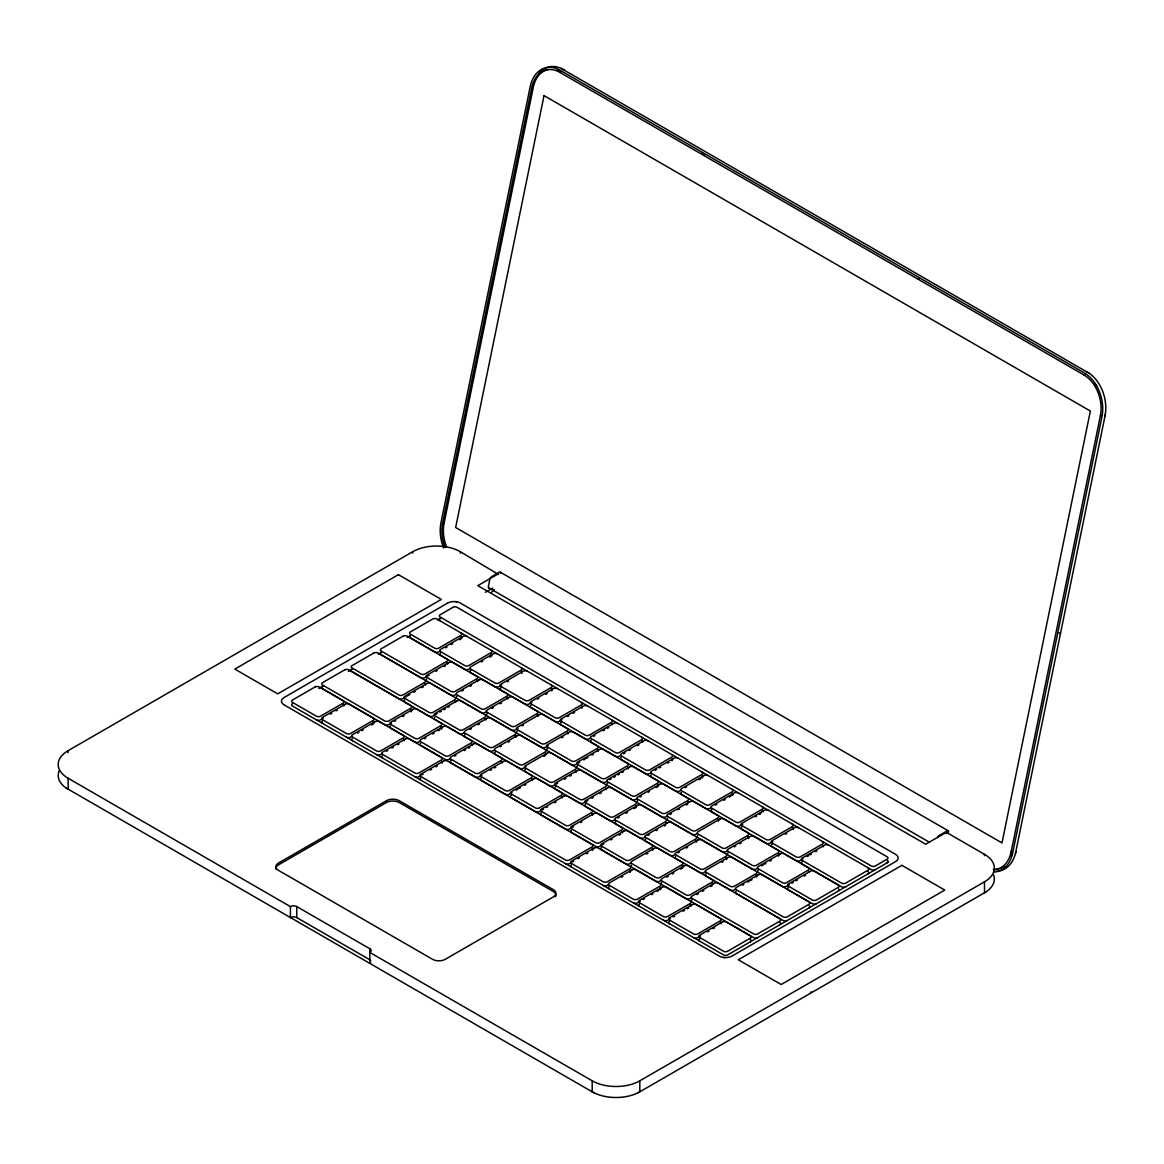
<?xml version="1.0" encoding="UTF-8"?>
<svg xmlns="http://www.w3.org/2000/svg" width="1164" height="1164" viewBox="0 0 1164 1164"><rect width="100%" height="100%" fill="white"/><g stroke="black" fill="none" stroke-linecap="round" stroke-linejoin="round"><path stroke-width="1.5" d="M445.026 547.138A31.443 22.232 75 0 1 442.582 523.494L531.773 87.591A31.443 22.232 75 0 1 559.768 72.314L561.295 71.906M446.554 546.731A31.443 22.232 75 0 1 444.11 523.087L533.316 87.184A31.443 22.232 75 0 1 548.2 69.462M994.027 869.799A31.443 22.232 75 0 0 1011.167 851.757L1100.358 415.868A31.443 22.232 75 0 0 1083.873 374.91L559.768 72.314M1105.334 414.151A34.163 24.168 75 0 1 1105.014 415.999L1015.445 853.518M1015.808 851.932L1015.823 851.815A33.683 23.818 75 0 1 997.082 871.21M494.351 589.479L491.106 592.796M985.835 892.002L639.865 1091.788A34.163 19.73 0 0 1 638.367 1092.603M284.118 697.498L283.609 697.803A8.992 5.194 0 0 0 284.045 704.846L284.263 704.977M447.369 603.243L447.674 603.068A9.094 5.253 0 0 1 459.707 602.676M886.953 862.946L887.172 862.815A2.881 1.659 0 0 0 887.477 860.72M68.269 789.338L68.065 778.221A33.698 19.453 0 0 1 68.065 750.707L412.711 551.736A33.698 19.453 0 0 1 460.362 551.736L498.468 574.419M284.685 697.163L447.296 603.287M498.468 573.736L477.822 585.652L925.7 844.235L946.347 832.318L984.468 854.318A33.698 19.453 0 0 1 984.468 881.832L984.526 892.803A33.683 19.453 0 0 0 993.445 874.644M292.761 703.507L292.542 703.638A2.881 1.659 0 0 0 292.28 705.922L723.557 954.931A2.881 1.659 0 0 0 727.616 954.931L886.808 863.019M318.805 688.462L323.563 685.727M348.385 671.395L352.445 669.053M378.285 654.139L381.326 652.378M407.167 637.45L410.208 635.704M437.577 619.903L440.618 618.142M485.373 592.301L492.648 588.096M323.316 718.232L320.478 719.861A2.881 1.659 0 0 1 316.404 719.861M330.387 714.143L331.813 713.328M336.061 710.869L337.473 710.055M440.065 651.025L438.668 651.825A2.881 1.659 0 0 1 434.608 651.825L410.47 637.887A2.881 1.659 0 0 1 410.295 635.66M445.637 647.795L447.034 646.995M451.225 644.58L452.621 643.765M459.591 639.734L460.988 638.934M426.286 676.851L424.933 677.652A2.881 1.659 0 0 1 420.859 677.652L381.239 654.765A2.881 1.659 0 0 1 381.239 652.422M427.654 676.066L429.021 675.28M435.845 671.337L437.213 670.551M444.037 666.608L445.405 665.823M404.257 697.833L402.904 698.618A2.881 1.659 0 0 1 398.83 698.618L352.066 671.613A2.881 1.659 0 0 1 352.066 669.271M405.625 697.047L406.978 696.261M408.346 695.475L409.713 694.69M413.787 692.333L415.155 691.547M421.965 687.618L423.318 686.833M351.906 736.376L350.495 737.19A2.881 1.659 0 0 1 346.421 737.19M357.566 733.102L358.992 732.287M361.815 730.657L363.241 729.828M371.738 724.925L373.149 724.11M470.183 668.412L468.786 669.213A2.881 1.659 0 0 1 464.727 669.213L440.69 655.347A2.881 1.659 0 0 1 440.516 653.106M481.343 661.967L482.74 661.167M489.724 657.136L491.121 656.336M391.555 722.99L388.776 724.59A2.881 1.659 0 0 1 384.717 724.59L322.515 688.681A2.881 1.659 0 0 1 322.515 686.338M394.32 721.389L395.702 720.589M402.628 716.588L404.024 715.787M456.419 694.253L455.051 695.039A2.881 1.659 0 0 1 450.992 695.039L426.955 681.158A2.881 1.659 0 0 1 426.621 679.048M461.875 691.096L463.243 690.31M470.067 686.367L471.435 685.581M434.39 715.22L433.023 716.006A2.881 1.659 0 0 1 428.963 716.006L404.927 702.139A2.881 1.659 0 0 1 404.592 700.015M435.743 714.434L437.111 713.648M439.832 712.077L441.2 711.291M443.921 709.72L445.274 708.934M447.995 707.363L449.362 706.577M382.039 753.777L380.613 754.592A2.881 1.659 0 0 1 376.554 754.592M386.288 751.318L387.699 750.504M391.948 748.045L393.374 747.23M397.622 744.771L399.034 743.956M501.713 684.999L498.919 686.615A2.881 1.659 0 0 1 494.86 686.615L470.823 672.734A2.881 1.659 0 0 1 470.823 670.391M507.286 681.784L508.683 680.969M420.291 741.192L418.909 741.992A2.881 1.659 0 0 1 414.835 741.992L390.813 728.111A2.881 1.659 0 0 1 390.478 726.001M424.453 738.791L425.835 737.991M432.761 733.989L434.143 733.189M438.304 730.788L439.686 729.988M486.537 711.641L485.184 712.426A2.881 1.659 0 0 1 481.11 712.426L457.088 698.56A2.881 1.659 0 0 1 456.914 696.319M492.008 708.498L493.376 707.697M500.2 703.769L501.553 702.969M464.509 732.622L463.156 733.407A2.881 1.659 0 0 1 459.096 733.407L435.06 719.527A2.881 1.659 0 0 1 434.725 717.417M469.965 729.479L471.318 728.693M478.128 724.75L479.495 723.964M531.832 702.387L529.038 704.002A2.881 1.659 0 0 1 524.979 704.002L500.957 690.136A2.881 1.659 0 0 1 500.957 687.779M537.419 699.171L538.816 698.371M545.785 694.341L547.182 693.526M420.262 775.85L418.851 776.664A2.881 1.659 0 0 1 414.791 776.664M421.688 775.02L423.099 774.206M430.185 770.117L431.597 769.302M435.845 766.843L437.271 766.028M450.41 758.579L449.028 759.379A2.881 1.659 0 0 1 444.968 759.379L420.932 745.498A2.881 1.659 0 0 1 420.757 743.272M454.571 756.178L455.953 755.378M464.276 750.576L465.658 749.776M468.423 748.176L469.82 747.375M518.038 728.257L515.303 729.828A2.881 1.659 0 0 1 511.243 729.828L487.207 715.947A2.881 1.659 0 0 1 487.207 713.605M522.127 725.885L523.494 725.099M494.642 750.009L493.274 750.795A2.881 1.659 0 0 1 489.215 750.795L465.178 736.914A2.881 1.659 0 0 1 465.003 734.688M500.084 746.866L501.451 746.08M508.261 742.152L509.614 741.366M561.965 719.788L559.171 721.404A2.881 1.659 0 0 1 555.112 721.404L531.075 707.523A2.881 1.659 0 0 1 531.075 705.18M567.537 716.558L568.934 715.758M573.125 713.343L574.521 712.543M481.925 775.18L479.161 776.766A2.881 1.659 0 0 1 475.087 776.766L451.065 762.9A2.881 1.659 0 0 1 451.065 760.558M490.248 770.379L491.63 769.579M494.394 767.978L495.777 767.178M548.157 745.644L545.436 747.215A2.881 1.659 0 0 1 541.362 747.215L517.34 733.349A2.881 1.659 0 0 1 517.34 730.992M561.819 737.758L563.172 736.972M526.128 766.61L523.407 768.182A2.881 1.659 0 0 1 519.348 768.182L495.311 754.316A2.881 1.659 0 0 1 495.311 751.973M543.821 756.396L545.188 755.611M590.686 737.991L589.304 738.791A2.881 1.659 0 0 1 585.23 738.791L561.208 724.91A2.881 1.659 0 0 1 561.208 722.568M593.48 736.376L594.877 735.575M603.243 730.73L604.64 729.93M607.433 728.315L608.83 727.515M512.058 792.568L509.279 794.168A2.881 1.659 0 0 1 505.22 794.168L481.183 780.287A2.881 1.659 0 0 1 481.183 777.945M516.205 790.167L517.602 789.367M518.984 788.566L520.366 787.766M524.528 785.365L525.91 784.565M579.657 762.245L575.554 764.617A2.881 1.659 0 0 1 571.495 764.617L547.458 750.736A2.881 1.659 0 0 1 547.458 748.394M583.746 759.888L585.114 759.103M586.481 758.302L587.849 757.517M591.938 755.16L593.305 754.374M557.614 783.226L553.54 785.584A2.881 1.659 0 0 1 549.466 785.584L525.444 771.703A2.881 1.659 0 0 1 525.444 769.36M564.424 779.298L565.791 778.512M569.865 776.155L571.233 775.37M620.819 755.378L619.423 756.178A2.881 1.659 0 0 1 615.363 756.178L591.327 742.312A2.881 1.659 0 0 1 591.152 740.071M623.613 753.763L625.01 752.963M629.186 750.547L630.582 749.747M637.566 745.717L638.963 744.902M543.573 809.155L539.412 811.555A2.881 1.659 0 0 1 535.353 811.555L511.316 797.689A2.881 1.659 0 0 1 511.316 795.332M546.338 807.554L547.72 806.754M554.646 802.767L556.043 801.967M607.055 781.219L605.687 782.004A2.881 1.659 0 0 1 601.628 782.004L577.591 768.138A2.881 1.659 0 0 1 577.591 765.781M609.776 779.647L611.144 778.847M613.879 777.276L615.247 776.49M617.968 774.918L619.335 774.118M622.071 772.547L623.424 771.761M587.747 800.614L583.659 802.971A2.881 1.659 0 0 1 579.599 802.971L555.563 789.105A2.881 1.659 0 0 1 555.563 786.748M591.821 798.257L593.189 797.471M599.998 793.542L601.352 792.757M650.952 772.765L649.556 773.58A2.881 1.659 0 0 1 645.482 773.58L621.46 759.699A2.881 1.659 0 0 1 621.125 757.589M655.128 770.35L656.525 769.549M659.319 767.934L660.716 767.134M667.685 763.104L669.082 762.304M570.927 828.157L569.531 828.957A2.881 1.659 0 0 1 565.471 828.957L541.435 815.076A2.881 1.659 0 0 1 541.435 812.734M572.31 827.357L573.692 826.556M580.618 822.555L582 821.755M637.174 798.606L635.806 799.406A2.881 1.659 0 0 1 631.746 799.406L607.71 785.525A2.881 1.659 0 0 1 607.71 783.183M639.909 797.034L641.277 796.249M648.101 792.306L649.468 791.52M656.292 787.577L657.645 786.791M615.145 819.587L613.792 820.373A2.881 1.659 0 0 1 609.718 820.373L585.696 806.492A2.881 1.659 0 0 1 585.696 804.149M617.866 818.016L619.233 817.23M626.043 813.301L627.396 812.516M634.205 808.573L635.573 807.787M681.071 790.167L679.674 790.967A2.881 1.659 0 0 1 675.615 790.967L651.578 777.101A2.881 1.659 0 0 1 651.243 774.977M685.261 787.752L686.658 786.937M699.215 779.691L700.612 778.891M570.898 862.815L569.487 863.63A2.881 1.659 0 0 1 565.413 863.63M572.31 862L573.736 861.171M577.984 858.726L579.396 857.897M586.481 853.809L587.893 852.994M601.046 845.544L599.664 846.344A2.881 1.659 0 0 1 595.604 846.344L571.568 832.478A2.881 1.659 0 0 1 571.568 830.121M602.428 844.744L603.825 843.944M610.751 839.942L612.133 839.142M619.059 835.141L620.441 834.355M667.307 816.008L665.939 816.793A2.881 1.659 0 0 1 661.88 816.793L637.843 802.913A2.881 1.659 0 0 1 637.668 800.687M670.028 814.422L671.395 813.636M678.219 809.693L679.587 808.907M686.411 804.964L687.779 804.179M645.278 836.974L643.91 837.76A2.881 1.659 0 0 1 639.851 837.76L615.814 823.894A2.881 1.659 0 0 1 615.814 821.537M647.999 835.403L649.352 834.617M656.161 830.689L657.529 829.903M664.338 825.974L665.692 825.189M711.204 807.554L709.807 808.369A2.881 1.659 0 0 1 705.733 808.369L681.711 794.488A2.881 1.659 0 0 1 681.537 792.248M715.38 805.139L716.777 804.339M723.761 800.308L725.157 799.508M729.333 797.093L730.73 796.278M631.179 862.946L629.797 863.746A2.881 1.659 0 0 1 625.723 863.746L601.701 849.866A2.881 1.659 0 0 1 601.526 847.625M646.413 854.143L647.795 853.343M608.685 884.625L607.273 885.44A2.881 1.659 0 0 1 603.199 885.44M621.431 877.263L622.856 876.448M697.425 833.395L696.072 834.181A2.881 1.659 0 0 1 691.998 834.181L667.976 820.314A2.881 1.659 0 0 1 667.627 818.205M675.396 854.376L674.043 855.162A2.881 1.659 0 0 1 669.969 855.162L645.947 841.281A2.881 1.659 0 0 1 645.773 839.04M678.117 852.805L679.485 852.004M686.294 848.076L687.648 847.29M742.719 824.141L739.926 825.756A2.881 1.659 0 0 1 735.866 825.756L711.83 811.89A2.881 1.659 0 0 1 711.83 809.533M755.276 816.895L756.673 816.095M759.466 814.48L760.863 813.68M661.298 880.333L659.915 881.133A2.881 1.659 0 0 1 655.856 881.133L631.819 867.253A2.881 1.659 0 0 1 631.485 865.143M666.841 877.132L668.223 876.332M672.385 873.931L673.767 873.131M680.693 869.13L682.089 868.329M640.229 901.198L637.392 902.842A2.881 1.659 0 0 1 633.332 902.842M643.066 899.568L644.478 898.754M651.564 894.665L652.975 893.836M657.224 891.391L658.649 890.576M727.558 850.797L726.191 851.582A2.881 1.659 0 0 1 722.131 851.582L698.094 837.702A2.881 1.659 0 0 1 697.76 835.592M734.382 846.854L735.75 846.068M739.838 843.696L741.206 842.911M705.529 871.763L704.162 872.549A2.881 1.659 0 0 1 700.102 872.549L676.066 858.668A2.881 1.659 0 0 1 675.731 856.559M721.869 862.335L723.222 861.549M772.852 841.543L770.059 843.158A2.881 1.659 0 0 1 765.999 843.158L741.963 829.277A2.881 1.659 0 0 1 741.963 826.935M785.409 834.297L786.806 833.482M691.431 897.72L690.048 898.521A2.881 1.659 0 0 1 685.974 898.521L661.952 884.655A2.881 1.659 0 0 1 661.778 882.414M696.974 894.534L698.356 893.734M702.518 891.333L703.9 890.533M710.826 886.531L712.208 885.731M670.362 918.6L667.525 920.229A2.881 1.659 0 0 1 663.451 920.229M673.185 916.956L674.611 916.141M683.108 911.237L684.519 910.423M687.357 908.778L688.768 907.964M757.677 868.184L756.324 868.97A2.881 1.659 0 0 1 752.25 868.97L728.228 855.104A2.881 1.659 0 0 1 728.053 852.863M761.78 865.827L763.148 865.027M764.515 864.241L765.868 863.455M769.971 861.098L771.339 860.298M735.648 889.151L734.295 889.936A2.881 1.659 0 0 1 730.235 889.936L706.199 876.07A2.881 1.659 0 0 1 706.024 873.829M742.457 885.222L743.825 884.436M747.899 882.079L749.267 881.294M750.635 880.508L751.988 879.722M802.971 858.93L800.177 860.545A2.881 1.659 0 0 1 796.118 860.545L772.081 846.664A2.881 1.659 0 0 1 772.081 844.322M807.161 856.515L808.558 855.715M809.955 854.9L811.352 854.1M815.528 851.684L816.924 850.884M700.481 935.987L697.643 937.631A2.881 1.659 0 0 1 693.584 937.631M707.567 931.898L708.978 931.084M713.226 928.625L714.652 927.81M789.177 884.786L786.442 886.371A2.881 1.659 0 0 1 782.383 886.371L758.346 872.491A2.881 1.659 0 0 1 758.346 870.148M791.898 883.214L793.266 882.428M796.001 880.842L797.369 880.057M804.193 876.128L805.561 875.328M68.065 778.221L290.418 906.596A4.496 2.59 0 0 1 296.776 906.596L369.832 948.762A4.496 2.59 0 0 1 369.832 952.443L592.185 1080.803A33.698 19.453 0 0 0 639.822 1080.803L984.468 881.832M531.773 87.591L533.316 87.184M917.974 279.113L919.211 278.778M442.582 523.494L444.11 523.087M1083.873 374.91L1085.415 374.488M1100.358 415.868L1101.508 415.548M1011.167 851.757L1012.316 851.451M810.479 992.252L812.152 992.325M724.721 957.594L723.921 957.536M455.779 601.657L456.55 601.773M720.458 956.692L720.676 956.779A9.123 5.267 0 0 0 731.923 956.11L896.062 861.331A8.992 5.194 0 0 0 895.553 854.332L460.522 603.17M719.978 956.488L284.642 705.195M561.179 68.414L1089.373 373.368M594.309 1092.938L591.559 1091.454M66.246 788.072L592.272 1091.861A33.698 19.453 0 0 0 639.822 1091.817L639.822 1080.803M564.002 69.913L563.303 69.505A33.683 23.818 75 0 0 538.379 74.03M1086.609 371.636L1087.438 372.116A33.698 23.818 75 0 1 1105.014 415.955M701.703 152.95L704.657 154.667M500.331 572.193L948.209 830.776M488.734 587.805L928.756 841.863M290.418 906.596L290.418 917.596A4.496 2.59 0 0 1 296.776 917.596L369.832 959.776A4.496 2.59 0 0 1 370.778 960.576M1059.109 632.838L1060.419 633.914M984.468 854.318L984.468 855.7M946.347 832.318L946.347 833.686M592.185 1080.803L592.185 1091.817M460.362 551.736L460.362 553.104M412.711 551.736L412.711 553.104M369.832 948.762L369.832 963.443A4.496 2.59 0 0 0 370.778 962.643M296.776 906.596L296.776 917.596M68.065 750.707L68.065 752.773M443.6 547.909A33.698 23.818 75 0 1 440.996 522.578L530.187 86.674A33.698 23.818 75 0 1 560.175 70.306L1084.295 372.887A33.698 23.818 75 0 1 1101.944 416.785L1012.753 852.674A33.698 23.818 75 0 1 994.391 872.011M1094.989 383.523A31.443 22.232 75 0 1 1096.648 386.099M1004.096 866.205A31.443 22.232 75 0 1 993.299 869.392M1012.083 853.823A31.443 22.232 75 0 1 1011.269 856.253M557.163 70.029A31.443 22.232 75 0 1 559.287 70.859M500.709 573.285A1.993 1.149 -60 0 0 499.312 572.281L491.281 576.908A1.993 1.149 -60 0 0 489.913 578.901L488.371 586.452A1.993 1.149 -60 0 0 489.375 587.864M948.544 832.129A1.993 1.149 -60 0 0 947.19 830.863L939.159 835.49A1.993 1.149 -60 0 0 937.791 837.483M275.926 869.072A8.977 5.18 0 0 1 278.502 864.867L386.506 802.52A8.977 5.18 0 0 1 399.208 802.52L553.264 891.464A8.977 5.18 0 0 1 555.475 896.702M887.492 860.734A3.216 1.862 0 0 1 887.856 862.48M68.065 789.221A33.698 19.453 0 0 1 59.422 770.277M440.181 620.732A2.881 1.659 0 0 1 440.181 618.39M875.357 869.639A2.881 1.659 0 0 1 871.298 869.639L436.864 618.986A2.881 1.659 0 0 0 432.79 618.986L410.47 631.877A2.881 1.659 0 0 0 410.47 634.22L434.608 648.159A2.881 1.659 0 0 0 438.668 648.159L460.988 635.268A2.881 1.659 0 0 0 460.988 632.925M467.084 636.446A2.881 1.659 0 0 0 463.025 636.446L440.69 649.323A2.881 1.659 0 0 0 440.69 651.68L464.727 665.546A2.881 1.659 0 0 0 468.786 665.546L491.121 652.655A2.881 1.659 0 0 0 491.121 650.312M491.819 655.652A2.881 1.659 0 0 1 491.601 655.958M491.121 653.979A2.881 1.659 0 0 1 491.892 654.823M461.162 636.693A2.881 1.659 0 0 1 461.599 638.425M497.217 653.833A2.881 1.659 0 0 0 493.143 653.833L470.823 666.725A2.881 1.659 0 0 0 470.823 669.067L494.86 682.948A2.881 1.659 0 0 0 498.919 682.948L521.239 670.057A2.881 1.659 0 0 0 521.239 667.714M521.239 671.381A2.881 1.659 0 0 1 521.719 673.359M527.336 671.221A2.881 1.659 0 0 0 523.276 671.221L500.957 684.112A2.881 1.659 0 0 0 500.957 686.454L524.979 700.335A2.881 1.659 0 0 0 529.038 700.335L551.372 687.444A2.881 1.659 0 0 0 551.372 685.101M551.372 688.768A2.881 1.659 0 0 1 551.707 690.878M557.469 688.622A2.881 1.659 0 0 0 553.395 688.622L531.075 701.514A2.881 1.659 0 0 0 531.075 703.856L555.112 717.722A2.881 1.659 0 0 0 559.171 717.722L581.491 704.846A2.881 1.659 0 0 0 581.491 702.489M581.491 706.17A2.881 1.659 0 0 1 581.825 708.279M587.587 706.01A2.881 1.659 0 0 0 583.528 706.01L561.208 718.901A2.881 1.659 0 0 0 561.208 721.244L585.23 735.124A2.881 1.659 0 0 0 589.304 735.124L611.624 722.233A2.881 1.659 0 0 0 611.624 719.89M611.624 723.557A2.881 1.659 0 0 1 612.453 724.561M567.45 732.374A2.881 1.659 0 0 1 567.974 733.946M537.142 714.871A2.881 1.659 0 0 1 537.928 716.384M507.024 697.483A2.881 1.659 0 0 1 507.795 698.997M476.891 680.082A2.881 1.659 0 0 1 477.677 681.595M446.772 662.694A2.881 1.659 0 0 1 447.587 664.033M424.685 683.69A2.881 1.659 0 0 1 425.515 685.043M454.804 701.092A2.881 1.659 0 0 1 455.633 702.43M411.43 711.422A2.881 1.659 0 0 1 410.95 711.801M411.125 709.56A2.881 1.659 0 0 1 411.794 710.622M441.782 728.519A2.881 1.659 0 0 1 441.069 729.188M441.069 726.845A2.881 1.659 0 0 1 441.913 728.009M471.202 744.233A2.881 1.659 0 0 1 472.031 745.586M484.937 718.479A2.881 1.659 0 0 1 485.723 719.992M515.055 735.866A2.881 1.659 0 0 1 515.841 737.379M501.32 761.634A2.881 1.659 0 0 1 502.15 762.973M545.363 753.37A2.881 1.659 0 0 1 545.974 754.781M343.147 704.438A2.881 1.659 0 0 1 343.918 705.951M322.501 723.382A2.881 1.659 0 0 1 322.501 721.04M373.149 721.767A2.881 1.659 0 0 1 373.862 723.441M352.517 740.711A2.881 1.659 0 0 1 352.183 738.602M403.282 739.155A2.881 1.659 0 0 1 403.995 740.828M441.694 761.343A2.881 1.659 0 0 1 442.116 763.06M382.65 758.113A2.881 1.659 0 0 1 382.316 755.989M531.453 779.022A2.881 1.659 0 0 1 532.239 780.535M561.572 796.409A2.881 1.659 0 0 1 562.358 797.922M575.656 770.888A2.881 1.659 0 0 1 576.02 772.343M597.729 749.892A2.881 1.659 0 0 1 598.107 751.333M617.72 723.411A2.881 1.659 0 0 0 613.646 723.411L591.327 736.288A2.881 1.659 0 0 0 591.327 738.645L615.363 752.511A2.881 1.659 0 0 0 619.423 752.511L641.742 739.635A2.881 1.659 0 0 0 641.742 737.278M641.917 741.061A2.881 1.659 0 0 1 642.586 742.123M647.839 740.799A2.881 1.659 0 0 0 643.779 740.799L621.46 753.69A2.881 1.659 0 0 0 621.46 756.033L645.482 769.913A2.881 1.659 0 0 0 649.556 769.913L671.875 757.022A2.881 1.659 0 0 0 671.875 754.679M672.21 760.456A2.881 1.659 0 0 1 671.875 760.689M672.21 758.579A2.881 1.659 0 0 1 672.719 759.51M627.862 767.28A2.881 1.659 0 0 1 628.138 768.88M605.775 788.29A2.881 1.659 0 0 1 606.153 789.73M591.879 813.912A2.881 1.659 0 0 1 592.491 815.324M622.173 831.431A2.881 1.659 0 0 1 622.536 832.871M635.748 805.561A2.881 1.659 0 0 1 636.17 807.278M657.82 784.551A2.881 1.659 0 0 1 658.257 786.282M687.779 801.836A2.881 1.659 0 0 1 688.491 802.505M420.873 780.186A2.881 1.659 0 0 1 420.699 777.945M592.141 848.192A2.881 1.659 0 0 1 592.491 850.317M630.277 872.127A2.881 1.659 0 0 1 629.942 872.36M630.277 870.25A2.881 1.659 0 0 1 630.772 871.181M571.509 867.151A2.881 1.659 0 0 1 571.335 864.91M652.291 848.832A2.881 1.659 0 0 1 652.669 850.273M665.692 822.846A2.881 1.659 0 0 1 666.405 823.515M717.912 819.223A2.881 1.659 0 0 1 718.392 821.202M748.03 836.625A2.881 1.659 0 0 1 748.51 838.604M677.972 758.201A2.881 1.659 0 0 0 673.898 758.201L651.578 771.077A2.881 1.659 0 0 0 651.578 773.434L675.615 787.301A2.881 1.659 0 0 0 679.674 787.301L701.994 774.409A2.881 1.659 0 0 0 701.994 772.067M702.474 777.712A2.881 1.659 0 0 1 701.994 778.076M702.343 775.966A2.881 1.659 0 0 1 702.838 776.912M708.09 775.588A2.881 1.659 0 0 0 704.031 775.588L681.711 788.479A2.881 1.659 0 0 0 681.711 790.822L705.733 804.702A2.881 1.659 0 0 0 709.807 804.702L732.127 791.811A2.881 1.659 0 0 0 732.127 789.468M732.127 793.135A2.881 1.659 0 0 1 732.956 794.474M732.738 794.968A2.881 1.659 0 0 1 732.127 795.478M738.223 792.975A2.881 1.659 0 0 0 734.164 792.975L711.83 805.866A2.881 1.659 0 0 0 711.83 808.209L735.866 822.09A2.881 1.659 0 0 0 739.926 822.09L762.26 809.198A2.881 1.659 0 0 0 762.26 806.856M762.26 810.522A2.881 1.659 0 0 1 763.075 811.861M768.342 810.377A2.881 1.659 0 0 0 764.282 810.377L741.963 823.268A2.881 1.659 0 0 0 741.963 825.611L765.999 839.477A2.881 1.659 0 0 0 770.059 839.477L792.378 826.6A2.881 1.659 0 0 0 792.378 824.243M792.378 827.91A2.881 1.659 0 0 1 793.164 829.423M798.475 827.764A2.881 1.659 0 0 0 794.415 827.764L772.081 840.655A2.881 1.659 0 0 0 772.081 842.998L796.118 856.879A2.881 1.659 0 0 0 800.177 856.879L822.511 843.987A2.881 1.659 0 0 0 822.511 841.645M822.511 845.311A2.881 1.659 0 0 1 823.283 846.825M828.608 845.166A2.881 1.659 0 0 0 824.534 845.166L802.214 858.043A2.881 1.659 0 0 0 802.214 860.4L841.587 883.127A2.881 1.659 0 0 0 845.646 883.127L867.966 870.236A2.881 1.659 0 0 0 867.966 867.893M867.966 871.56A2.881 1.659 0 0 1 867.966 873.902M845.646 886.793A2.881 1.659 0 0 1 841.587 886.793L802.214 864.066A2.881 1.659 0 0 1 802.214 861.724M778.163 854.012A2.881 1.659 0 0 1 778.498 856.137M808.456 871.516A2.881 1.659 0 0 1 809.111 872.418M838.589 888.947A2.881 1.659 0 0 1 838.255 891.057M816.415 903.671A2.881 1.659 0 0 1 812.356 903.671L788.479 889.893A2.881 1.659 0 0 1 788.479 887.535M695.825 840.233A2.881 1.659 0 0 1 696.305 842.212M725.943 857.621A2.881 1.659 0 0 1 726.423 859.599M756.076 875.022A2.881 1.659 0 0 1 756.411 877.132M809.198 905.694A2.881 1.659 0 0 1 809.024 907.935M787.242 920.506A2.881 1.659 0 0 1 783.183 920.506L736.317 893.457A2.881 1.659 0 0 1 736.143 891.231M682.264 866.103A2.881 1.659 0 0 1 682.686 867.82M712.208 883.389A2.881 1.659 0 0 1 712.921 884.058M692.071 899.699A2.881 1.659 0 0 0 692.071 902.042L753.617 937.573A2.881 1.659 0 0 0 757.677 937.573M779.851 922.426A2.881 1.659 0 0 1 779.851 924.783M660.541 889.383A2.881 1.659 0 0 1 660.061 889.747M660.235 887.521A2.881 1.659 0 0 1 660.89 888.758M609.296 888.961A2.881 1.659 0 0 1 609.296 886.619M690.194 904.806A2.881 1.659 0 0 1 691.009 906.145M639.429 906.363A2.881 1.659 0 0 1 639.429 904.006M669.547 923.75A2.881 1.659 0 0 1 669.547 921.408M720.312 922.194A2.881 1.659 0 0 1 721.098 923.707M699.68 941.152A2.881 1.659 0 0 1 699.68 938.795M750.285 939.494A2.881 1.659 0 0 1 750.285 941.851M544.024 95.608L455.648 527.496L1001.986 842.925L1090.362 411.038L544.024 95.608M398.423 574.652L234.837 669.096L277.716 693.86L441.302 599.416L398.423 574.652M315.124 686.935L292.455 700.015A2.881 1.659 0 0 0 292.455 702.372L316.404 716.195A2.881 1.659 0 0 0 320.478 716.195L343.147 703.114A2.881 1.659 0 0 0 343.147 700.772L319.183 686.935A2.881 1.659 0 0 0 315.124 686.935M344.675 669.867L322.515 682.671A2.881 1.659 0 0 0 322.515 685.014L384.717 720.923A2.881 1.659 0 0 0 388.776 720.923L410.95 708.134A2.881 1.659 0 0 0 410.95 705.777L348.734 669.867A2.881 1.659 0 0 0 344.675 669.867M373.848 653.019L352.066 665.604A2.881 1.659 0 0 0 352.066 667.947L398.83 694.952A2.881 1.659 0 0 0 402.904 694.952L424.685 682.366A2.881 1.659 0 0 0 424.685 680.023L377.907 653.019A2.881 1.659 0 0 0 373.848 653.019M403.079 636.141L381.239 648.755A2.881 1.659 0 0 0 381.239 651.098L420.859 673.985A2.881 1.659 0 0 0 424.933 673.985L446.772 661.37A2.881 1.659 0 0 0 446.772 659.028L407.153 636.141A2.881 1.659 0 0 0 403.079 636.141M453.014 607.317L440.181 614.723A2.881 1.659 0 0 0 440.181 617.066L871.298 865.972A2.881 1.659 0 0 0 875.357 865.972L887.143 859.163A2.881 1.659 0 0 0 887.143 856.82L457.074 607.317A2.881 1.659 0 0 0 453.014 607.317M345.17 704.278L322.501 717.373A2.881 1.659 0 0 0 322.501 719.716L346.421 733.524A2.881 1.659 0 0 0 350.495 733.524L373.149 720.443A2.881 1.659 0 0 0 373.149 718.101L349.244 704.278A2.881 1.659 0 0 0 345.17 704.278M448.795 662.534L426.955 675.149A2.881 1.659 0 0 0 426.955 677.492L450.992 691.372A2.881 1.659 0 0 0 455.051 691.372L476.891 678.758A2.881 1.659 0 0 0 476.891 676.415L452.869 662.534A2.881 1.659 0 0 0 448.795 662.534M426.708 683.544L404.927 696.116A2.881 1.659 0 0 0 404.927 698.473L428.963 712.339A2.881 1.659 0 0 0 433.023 712.339L454.804 699.768A2.881 1.659 0 0 0 454.804 697.425L430.782 683.544A2.881 1.659 0 0 0 426.708 683.544M375.186 721.607L352.517 734.702A2.881 1.659 0 0 0 352.517 737.045L376.554 750.926A2.881 1.659 0 0 0 380.613 750.926L403.282 737.831A2.881 1.659 0 0 0 403.282 735.488L379.246 721.607A2.881 1.659 0 0 0 375.186 721.607M412.973 709.298L390.813 722.102A2.881 1.659 0 0 0 390.813 724.444L414.835 738.325A2.881 1.659 0 0 0 418.909 738.325L441.069 725.521A2.881 1.659 0 0 0 441.069 723.179L417.047 709.298A2.881 1.659 0 0 0 412.973 709.298M478.928 679.936L457.088 692.551A2.881 1.659 0 0 0 457.088 694.893L481.11 708.76A2.881 1.659 0 0 0 485.184 708.76L507.024 696.159A2.881 1.659 0 0 0 507.024 693.802L482.987 679.936A2.881 1.659 0 0 0 478.928 679.936M456.841 700.932L435.06 713.517A2.881 1.659 0 0 0 435.06 715.86L459.096 729.741A2.881 1.659 0 0 0 463.156 729.741L484.937 717.155A2.881 1.659 0 0 0 484.937 714.812L460.9 700.932A2.881 1.659 0 0 0 456.841 700.932M405.319 739.009L382.65 752.09A2.881 1.659 0 0 0 382.65 754.447L414.791 772.998A2.881 1.659 0 0 0 418.851 772.998L441.52 759.903A2.881 1.659 0 0 0 441.52 757.56L409.379 739.009A2.881 1.659 0 0 0 405.319 739.009M443.106 726.7L420.932 739.489A2.881 1.659 0 0 0 420.932 741.832L444.968 755.712A2.881 1.659 0 0 0 449.028 755.712L471.202 742.908A2.881 1.659 0 0 0 471.202 740.566L447.165 726.7A2.881 1.659 0 0 0 443.106 726.7M509.046 697.323L487.207 709.938A2.881 1.659 0 0 0 487.207 712.281L511.243 726.161A2.881 1.659 0 0 0 515.303 726.161L537.142 713.547A2.881 1.659 0 0 0 537.142 711.204L513.12 697.323A2.881 1.659 0 0 0 509.046 697.323M486.959 718.334L465.178 730.905A2.881 1.659 0 0 0 465.178 733.247L489.215 747.128A2.881 1.659 0 0 0 493.274 747.128L515.055 734.557A2.881 1.659 0 0 0 515.055 732.2L491.033 718.334A2.881 1.659 0 0 0 486.959 718.334M443.542 761.081L420.873 774.162A2.881 1.659 0 0 0 420.873 776.519L565.413 859.963A2.881 1.659 0 0 0 569.487 859.963L592.141 846.868A2.881 1.659 0 0 0 592.141 844.526L447.616 761.081A2.881 1.659 0 0 0 443.542 761.081M473.224 744.087L451.065 756.891A2.881 1.659 0 0 0 451.065 759.234L475.087 773.1A2.881 1.659 0 0 0 479.161 773.1L501.32 760.31A2.881 1.659 0 0 0 501.32 757.953L477.298 744.087A2.881 1.659 0 0 0 473.224 744.087M386.506 800.687L278.502 863.033A8.977 5.18 0 0 0 278.502 870.366L432.557 959.311A8.977 5.18 0 0 0 445.274 959.311L553.264 896.964A8.977 5.18 0 0 0 553.264 889.631L399.208 800.687A8.977 5.18 0 0 0 386.506 800.687M539.179 714.725L517.34 727.325A2.881 1.659 0 0 0 517.34 729.683L541.362 743.549A2.881 1.659 0 0 0 545.436 743.549L567.275 730.948A2.881 1.659 0 0 0 567.275 728.591L543.239 714.725A2.881 1.659 0 0 0 539.179 714.725M517.092 735.721L495.311 748.306A2.881 1.659 0 0 0 495.311 750.649L519.348 764.515A2.881 1.659 0 0 0 523.407 764.515L545.188 751.944A2.881 1.659 0 0 0 545.188 749.601L521.152 735.721A2.881 1.659 0 0 0 517.092 735.721M503.357 761.474L481.183 774.278A2.881 1.659 0 0 0 481.183 776.621L505.22 790.501A2.881 1.659 0 0 0 509.279 790.501L531.453 777.697A2.881 1.659 0 0 0 531.453 775.355L507.417 761.474A2.881 1.659 0 0 0 503.357 761.474M569.298 732.112L547.458 744.727A2.881 1.659 0 0 0 547.458 747.07L571.495 760.95A2.881 1.659 0 0 0 575.554 760.95L597.394 748.336A2.881 1.659 0 0 0 597.394 745.993L573.372 732.112A2.881 1.659 0 0 0 569.298 732.112M547.226 753.123L525.444 765.694A2.881 1.659 0 0 0 525.444 768.036L549.466 781.917A2.881 1.659 0 0 0 553.54 781.917L575.322 769.346A2.881 1.659 0 0 0 575.322 766.989L551.285 753.123A2.881 1.659 0 0 0 547.226 753.123M533.476 778.876L511.316 791.666A2.881 1.659 0 0 0 511.316 794.023L535.353 807.889A2.881 1.659 0 0 0 539.412 807.889L561.572 795.099A2.881 1.659 0 0 0 561.572 792.742L537.55 778.876A2.881 1.659 0 0 0 533.476 778.876M599.431 749.514L577.591 762.114A2.881 1.659 0 0 0 577.591 764.457L601.628 778.338A2.881 1.659 0 0 0 605.687 778.338L627.527 765.723A2.881 1.659 0 0 0 627.527 763.38L603.49 749.514A2.881 1.659 0 0 0 599.431 749.514M577.344 770.51L555.563 783.081A2.881 1.659 0 0 0 555.563 785.438L579.599 799.304A2.881 1.659 0 0 0 583.659 799.304L605.44 786.733A2.881 1.659 0 0 0 605.44 784.391L581.403 770.51A2.881 1.659 0 0 0 577.344 770.51M563.609 796.263L541.435 809.067A2.881 1.659 0 0 0 541.435 811.41L565.471 825.291A2.881 1.659 0 0 0 569.531 825.291L591.705 812.487A2.881 1.659 0 0 0 591.705 810.144L567.668 796.263A2.881 1.659 0 0 0 563.609 796.263M629.564 766.901L607.71 779.516A2.881 1.659 0 0 0 607.71 781.859L631.746 795.725A2.881 1.659 0 0 0 635.806 795.725L657.645 783.125A2.881 1.659 0 0 0 657.645 780.782L633.623 766.901A2.881 1.659 0 0 0 629.564 766.901M607.477 787.912L585.696 800.483A2.881 1.659 0 0 0 585.696 802.825L609.718 816.706A2.881 1.659 0 0 0 613.792 816.706L635.573 804.12A2.881 1.659 0 0 0 635.573 801.778L611.537 787.912A2.881 1.659 0 0 0 607.477 787.912M593.742 813.665L571.568 826.455A2.881 1.659 0 0 0 571.568 828.797L595.604 842.678A2.881 1.659 0 0 0 599.664 842.678L621.823 829.874A2.881 1.659 0 0 0 621.823 827.531L597.801 813.665A2.881 1.659 0 0 0 593.742 813.665M659.682 784.289L637.843 796.904A2.881 1.659 0 0 0 637.843 799.246L661.88 813.127A2.881 1.659 0 0 0 665.939 813.127L687.779 800.512A2.881 1.659 0 0 0 687.779 798.169L663.742 784.289A2.881 1.659 0 0 0 659.682 784.289M637.596 805.299L615.814 817.87A2.881 1.659 0 0 0 615.814 820.213L639.851 834.093A2.881 1.659 0 0 0 643.91 834.093L665.692 821.522A2.881 1.659 0 0 0 665.692 819.18L641.67 805.299A2.881 1.659 0 0 0 637.596 805.299M594.178 848.047L571.509 861.127A2.881 1.659 0 0 0 571.509 863.484L603.199 881.774A2.881 1.659 0 0 0 607.273 881.774L629.942 868.693A2.881 1.659 0 0 0 629.942 866.351L598.238 848.047A2.881 1.659 0 0 0 594.178 848.047M623.86 831.052L601.701 843.856A2.881 1.659 0 0 0 601.701 846.199L625.723 860.065A2.881 1.659 0 0 0 629.797 860.065L651.956 847.276A2.881 1.659 0 0 0 651.956 844.933L627.92 831.052A2.881 1.659 0 0 0 623.86 831.052M689.816 801.69L667.976 814.291A2.881 1.659 0 0 0 667.976 816.648L691.998 830.514A2.881 1.659 0 0 0 696.072 830.514L717.912 817.914A2.881 1.659 0 0 0 717.912 815.557L693.875 801.69A2.881 1.659 0 0 0 689.816 801.69M667.729 822.686L645.947 835.272A2.881 1.659 0 0 0 645.947 837.614L669.969 851.481A2.881 1.659 0 0 0 674.043 851.481L695.825 838.909A2.881 1.659 0 0 0 695.825 836.567L671.788 822.686A2.881 1.659 0 0 0 667.729 822.686M653.993 848.44L631.819 861.244A2.881 1.659 0 0 0 631.819 863.586L655.856 877.467A2.881 1.659 0 0 0 659.915 877.467L682.089 864.663A2.881 1.659 0 0 0 682.089 862.32L658.053 848.44A2.881 1.659 0 0 0 653.993 848.44M631.965 869.857L609.296 882.952A2.881 1.659 0 0 0 609.296 885.295L633.332 899.175A2.881 1.659 0 0 0 637.392 899.175L660.061 886.08A2.881 1.659 0 0 0 660.061 883.738L636.024 869.857A2.881 1.659 0 0 0 631.965 869.857M719.934 819.078L698.094 831.693A2.881 1.659 0 0 0 698.094 834.035L722.131 847.916A2.881 1.659 0 0 0 726.191 847.916L748.03 835.301A2.881 1.659 0 0 0 748.03 832.958L724.008 819.078A2.881 1.659 0 0 0 719.934 819.078M697.847 840.088L676.066 852.659A2.881 1.659 0 0 0 676.066 855.002L700.102 868.882A2.881 1.659 0 0 0 704.162 868.882L725.943 856.311A2.881 1.659 0 0 0 725.943 853.954L701.921 840.088A2.881 1.659 0 0 0 697.847 840.088M684.112 865.841L661.952 878.631A2.881 1.659 0 0 0 661.952 880.988L685.974 894.854A2.881 1.659 0 0 0 690.048 894.854L712.208 882.065A2.881 1.659 0 0 0 712.208 879.708L688.186 865.841A2.881 1.659 0 0 0 684.112 865.841M662.098 887.259L639.429 900.339A2.881 1.659 0 0 0 639.429 902.697L663.451 916.563A2.881 1.659 0 0 0 667.525 916.563L690.194 903.482A2.881 1.659 0 0 0 690.194 901.125L666.157 887.259A2.881 1.659 0 0 0 662.098 887.259M750.067 836.48L728.228 849.08A2.881 1.659 0 0 0 728.228 851.437L752.25 865.303A2.881 1.659 0 0 0 756.324 865.303L778.163 852.703A2.881 1.659 0 0 0 778.163 850.346L754.126 836.48A2.881 1.659 0 0 0 750.067 836.48M727.98 857.475L706.199 870.046A2.881 1.659 0 0 0 706.199 872.403L730.235 886.27A2.881 1.659 0 0 0 734.295 886.27L756.076 873.698A2.881 1.659 0 0 0 756.076 871.356L732.04 857.475A2.881 1.659 0 0 0 727.98 857.475M714.245 883.229L692.071 896.033A2.881 1.659 0 0 0 692.071 898.375L753.617 933.906A2.881 1.659 0 0 0 757.677 933.906L779.851 921.117A2.881 1.659 0 0 0 779.851 918.76L718.304 883.229A2.881 1.659 0 0 0 714.245 883.229M692.216 904.646L669.547 917.741A2.881 1.659 0 0 0 669.547 920.084L693.584 933.965A2.881 1.659 0 0 0 697.643 933.965L720.312 920.87A2.881 1.659 0 0 0 720.312 918.527L696.29 904.646A2.881 1.659 0 0 0 692.216 904.646M780.186 853.867L758.346 866.482A2.881 1.659 0 0 0 758.346 868.824L782.383 882.705A2.881 1.659 0 0 0 786.442 882.705L808.282 870.09A2.881 1.659 0 0 0 808.282 867.747L784.26 853.867A2.881 1.659 0 0 0 780.186 853.867M758.099 874.877L736.317 887.448A2.881 1.659 0 0 0 736.317 889.791L783.183 916.839A2.881 1.659 0 0 0 787.242 916.839L809.024 904.268A2.881 1.659 0 0 0 809.024 901.925L762.173 874.877A2.881 1.659 0 0 0 758.099 874.877M722.349 922.048L699.68 935.129A2.881 1.659 0 0 0 699.68 937.471L723.557 951.264A2.881 1.659 0 0 0 727.616 951.264L750.285 938.184A2.881 1.659 0 0 0 750.285 935.827L726.409 922.048A2.881 1.659 0 0 0 722.349 922.048M810.319 871.269L788.479 883.869A2.881 1.659 0 0 0 788.479 886.211L812.356 900.005A2.881 1.659 0 0 0 816.415 900.005L838.255 887.39A2.881 1.659 0 0 0 838.255 885.047L814.378 871.269A2.881 1.659 0 0 0 810.319 871.269M901.882 865.332L738.296 959.776L781.175 984.526L944.761 890.082L901.882 865.332"/></g></svg>
